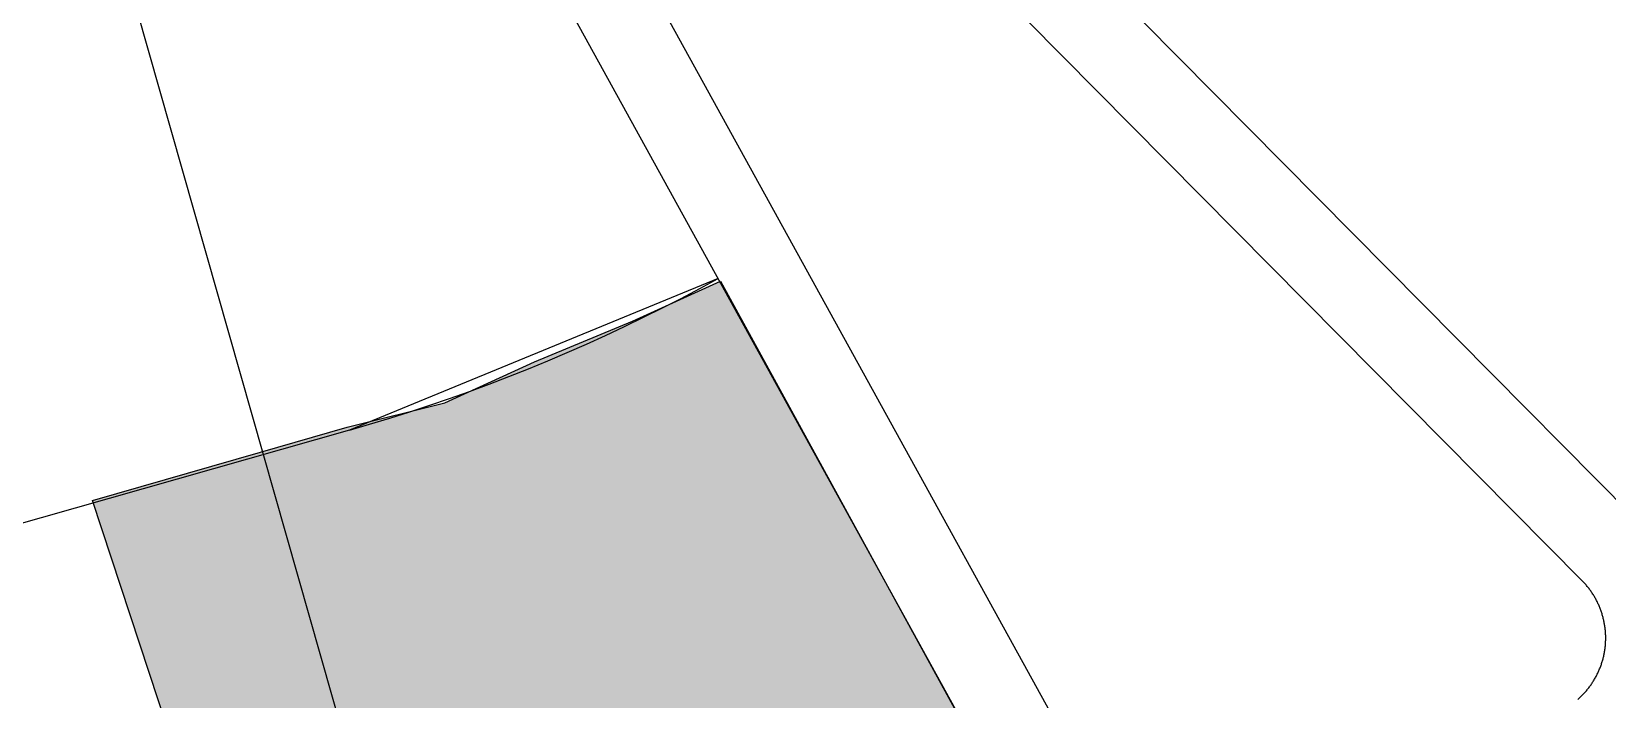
# Model space of a CAD drawing. Header units: metres. Extents: x 680594 to 684853, y 828874 to 830078.
# Drawn here: x 682171.6 to 682229.6, y 829516.4 to 829541 of the extents above; entities that cross this region are included whole.
import ezdxf

# ---------------------------------------------------------------- set-up
doc = ezdxf.new("R2010")
doc.units = ezdxf.units.M
doc.layers.add('PLOT_LINES', color=7, linetype='Continuous')
doc.layers.add('SELECTED_PLOTS', color=3, linetype='Continuous')

msp = doc.modelspace()

# ---------------------------------------------------------------- hatches: boundary and pattern name
at = {"layer": 'SELECTED_PLOTS'}
h = msp.add_hatch(color=3, dxfattribs=at)
h.dxf.hatch_style = 1
h.paths.add_polyline_path([(682191.9, 829496.4), (682183.565, 829494.108), (682173.823, 829523.704), (682180.012, 829525.483), (682183.2, 829526.4), (682186.8, 829527.3), (682190.1, 829528.8), (682193.7, 829530.3), (682196.946, 829531.775), (682211.7, 829504.8), (682206.9, 829502.1), (682202.1, 829500), (682197, 829498.2)])

# ---------------------------------------------------------------- linework, layer by layer
at = {"layer": 'PLOT_LINES'}
for points in [[(682233.039, 829520.584), (682189.421, 829564.647)], [(682233.039, 829520.584), (682189.421, 829564.647)], [(682233.039, 829520.584), (682189.421, 829564.647)], [(682233.039, 829520.584), (682189.421, 829564.647)], [(682228.66, 829520.744), (682187.832, 829561.989)], [(682228.66, 829520.744), (682187.832, 829561.989)], [(682228.66, 829520.744), (682187.832, 829561.989)], [(682228.66, 829520.744), (682187.832, 829561.989)], [(682212.9, 829508.964), (682184.904, 829559.8)], [(682212.9, 829508.964), (682184.904, 829559.8)], [(682212.9, 829508.964), (682184.904, 829559.8)], [(682212.9, 829508.964), (682184.904, 829559.8)], [(682211.813, 829504.719), (682181.904, 829559.028)], [(682211.813, 829504.719), (682181.904, 829559.028)], [(682211.813, 829504.719), (682181.904, 829559.028)], [(682211.813, 829504.719), (682181.904, 829559.028)], [(682188.597, 829495.572), (682171.641, 829555.208)], [(682188.597, 829495.572), (682171.641, 829555.208)], [(682188.597, 829495.572), (682171.641, 829555.208)], [(682188.597, 829495.572), (682171.641, 829555.208)], [(682196.859, 829531.874), (682183.279, 829526.288), (682159.326, 829519.477), (682085.103, 829549.766)], [(682196.859, 829531.874), (682183.279, 829526.288), (682159.326, 829519.477), (682085.103, 829549.766)], [(682196.859, 829531.874), (682183.279, 829526.288), (682159.326, 829519.477), (682085.103, 829549.766)], [(682196.859, 829531.874), (682183.279, 829526.288), (682159.326, 829519.477), (682085.103, 829549.766)], [(682183.279, 829526.288), (682184.023, 829526.505), (682184.764, 829526.73), (682185.502, 829526.964), (682186.238, 829527.206), (682186.97, 829527.458), (682187.7, 829527.718), (682188.426, 829527.987), (682189.149, 829528.264), (682189.869, 829528.55), (682190.585, 829528.845), (682191.298, 829529.148), (682192.007, 829529.459), (682192.712, 829529.779), (682193.413, 829530.108), (682194.111, 829530.444), (682194.804, 829530.789), (682195.493, 829531.143), (682196.178, 829531.504), (682196.859, 829531.874)], [(682183.279, 829526.288), (682184.023, 829526.505), (682184.764, 829526.73), (682185.502, 829526.964), (682186.238, 829527.206), (682186.97, 829527.458), (682187.7, 829527.718), (682188.426, 829527.987), (682189.149, 829528.264), (682189.869, 829528.55), (682190.585, 829528.845), (682191.298, 829529.148), (682192.007, 829529.459), (682192.712, 829529.779), (682193.413, 829530.108), (682194.111, 829530.444), (682194.804, 829530.789), (682195.493, 829531.143), (682196.178, 829531.504), (682196.859, 829531.874)], [(682183.279, 829526.288), (682184.023, 829526.505), (682184.764, 829526.73), (682185.502, 829526.964), (682186.238, 829527.206), (682186.97, 829527.458), (682187.7, 829527.718), (682188.426, 829527.987), (682189.149, 829528.264), (682189.869, 829528.55), (682190.585, 829528.845), (682191.298, 829529.148), (682192.007, 829529.459), (682192.712, 829529.779), (682193.413, 829530.108), (682194.111, 829530.444), (682194.804, 829530.789), (682195.493, 829531.143), (682196.178, 829531.504), (682196.859, 829531.874)], [(682183.279, 829526.288), (682184.023, 829526.505), (682184.764, 829526.73), (682185.502, 829526.964), (682186.238, 829527.206), (682186.97, 829527.458), (682187.7, 829527.718), (682188.426, 829527.987), (682189.149, 829528.264), (682189.869, 829528.55), (682190.585, 829528.845), (682191.298, 829529.148), (682192.007, 829529.459), (682192.712, 829529.779), (682193.413, 829530.108), (682194.111, 829530.444), (682194.804, 829530.789), (682195.493, 829531.143), (682196.178, 829531.504), (682196.859, 829531.874)], [(682183.279, 829526.288), (682159.326, 829519.477)], [(682183.279, 829526.288), (682159.326, 829519.477)], [(682183.279, 829526.288), (682159.326, 829519.477)], [(682183.279, 829526.288), (682159.326, 829519.477)], [(682228.497, 829516.369), (682228.523, 829516.392), (682228.549, 829516.416), (682228.575, 829516.44), (682228.6, 829516.464), (682228.626, 829516.488), (682228.65, 829516.513), (682228.675, 829516.538), (682228.699, 829516.563), (682228.723, 829516.588), (682228.747, 829516.614), (682228.771, 829516.64), (682228.794, 829516.667), (682228.817, 829516.693), (682228.839, 829516.72), (682228.861, 829516.747), (682228.883, 829516.775), (682228.905, 829516.802), (682228.926, 829516.83), (682228.947, 829516.858), (682228.967, 829516.887), (682228.988, 829516.915), (682229.007, 829516.944), (682229.027, 829516.973), (682229.046, 829517.002), (682229.065, 829517.032), (682229.084, 829517.062), (682229.102, 829517.092), (682229.12, 829517.122), (682229.137, 829517.152), (682229.154, 829517.183), (682229.171, 829517.213), (682229.187, 829517.244), (682229.203, 829517.276), (682229.219, 829517.307), (682229.234, 829517.338), (682229.249, 829517.37), (682229.264, 829517.402), (682229.278, 829517.434), (682229.292, 829517.466), (682229.305, 829517.499), (682229.318, 829517.531), (682229.331, 829517.564), (682229.343, 829517.597), (682229.355, 829517.63), (682229.367, 829517.663), (682229.378, 829517.696), (682229.389, 829517.729), (682229.399, 829517.763), (682229.409, 829517.796), (682229.419, 829517.83), (682229.428, 829517.864), (682229.437, 829517.898), (682229.445, 829517.932), (682229.453, 829517.966), (682229.461, 829518), (682229.468, 829518.034), (682229.475, 829518.069), (682229.481, 829518.103), (682229.487, 829518.138), (682229.493, 829518.172), (682229.498, 829518.207), (682229.503, 829518.242), (682229.507, 829518.277), (682229.511, 829518.311), (682229.514, 829518.346), (682229.518, 829518.381), (682229.52, 829518.416), (682229.523, 829518.451), (682229.525, 829518.486), (682229.526, 829518.521), (682229.527, 829518.556), (682229.528, 829518.591), (682229.528, 829518.626), (682229.528, 829518.661), (682229.528, 829518.696), (682229.527, 829518.731), (682229.525, 829518.766), (682229.523, 829518.801), (682229.521, 829518.836), (682229.519, 829518.871), (682229.516, 829518.906), (682229.512, 829518.941), (682229.509, 829518.976), (682229.504, 829519.011), (682229.5, 829519.045), (682229.495, 829519.08), (682229.489, 829519.115), (682229.483, 829519.149), (682229.477, 829519.184), (682229.471, 829519.218), (682229.464, 829519.252), (682229.456, 829519.287), (682229.448, 829519.321), (682229.44, 829519.355), (682229.431, 829519.389), (682229.422, 829519.423), (682229.413, 829519.456), (682229.403, 829519.49), (682229.393, 829519.524), (682229.382, 829519.557), (682229.371, 829519.59), (682229.36, 829519.623), (682229.348, 829519.656), (682229.336, 829519.689), (682229.324, 829519.722), (682229.311, 829519.755), (682229.297, 829519.787), (682229.284, 829519.819), (682229.27, 829519.851), (682229.255, 829519.883), (682229.24, 829519.915), (682229.225, 829519.947), (682229.21, 829519.978), (682229.194, 829520.009), (682229.178, 829520.04), (682229.161, 829520.071), (682229.144, 829520.102), (682229.127, 829520.132), (682229.109, 829520.163), (682229.091, 829520.193), (682229.073, 829520.223), (682229.054, 829520.252), (682229.035, 829520.282), (682229.015, 829520.311), (682228.996, 829520.34), (682228.975, 829520.368), (682228.955, 829520.397), (682228.934, 829520.425), (682228.913, 829520.453), (682228.892, 829520.481), (682228.87, 829520.508), (682228.848, 829520.535), (682228.826, 829520.562), (682228.803, 829520.589), (682228.78, 829520.616), (682228.756, 829520.642), (682228.733, 829520.668), (682228.709, 829520.693), (682228.685, 829520.719), (682228.66, 829520.744)], [(682228.497, 829516.369), (682228.523, 829516.392), (682228.549, 829516.416), (682228.575, 829516.44), (682228.6, 829516.464), (682228.626, 829516.488), (682228.65, 829516.513), (682228.675, 829516.538), (682228.699, 829516.563), (682228.723, 829516.588), (682228.747, 829516.614), (682228.771, 829516.64), (682228.794, 829516.667), (682228.817, 829516.693), (682228.839, 829516.72), (682228.861, 829516.747), (682228.883, 829516.775), (682228.905, 829516.802), (682228.926, 829516.83), (682228.947, 829516.858), (682228.967, 829516.887), (682228.988, 829516.915), (682229.007, 829516.944), (682229.027, 829516.973), (682229.046, 829517.002), (682229.065, 829517.032), (682229.084, 829517.062), (682229.102, 829517.092), (682229.12, 829517.122), (682229.137, 829517.152), (682229.154, 829517.183), (682229.171, 829517.213), (682229.187, 829517.244), (682229.203, 829517.276), (682229.219, 829517.307), (682229.234, 829517.338), (682229.249, 829517.37), (682229.264, 829517.402), (682229.278, 829517.434), (682229.292, 829517.466), (682229.305, 829517.499), (682229.318, 829517.531), (682229.331, 829517.564), (682229.343, 829517.597), (682229.355, 829517.63), (682229.367, 829517.663), (682229.378, 829517.696), (682229.389, 829517.729), (682229.399, 829517.763), (682229.409, 829517.796), (682229.419, 829517.83), (682229.428, 829517.864), (682229.437, 829517.898), (682229.445, 829517.932), (682229.453, 829517.966), (682229.461, 829518), (682229.468, 829518.034), (682229.475, 829518.069), (682229.481, 829518.103), (682229.487, 829518.138), (682229.493, 829518.172), (682229.498, 829518.207), (682229.503, 829518.242), (682229.507, 829518.277), (682229.511, 829518.311), (682229.514, 829518.346), (682229.518, 829518.381), (682229.52, 829518.416), (682229.523, 829518.451), (682229.525, 829518.486), (682229.526, 829518.521), (682229.527, 829518.556), (682229.528, 829518.591), (682229.528, 829518.626), (682229.528, 829518.661), (682229.528, 829518.696), (682229.527, 829518.731), (682229.525, 829518.766), (682229.523, 829518.801), (682229.521, 829518.836), (682229.519, 829518.871), (682229.516, 829518.906), (682229.512, 829518.941), (682229.509, 829518.976), (682229.504, 829519.011), (682229.5, 829519.045), (682229.495, 829519.08), (682229.489, 829519.115), (682229.483, 829519.149), (682229.477, 829519.184), (682229.471, 829519.218), (682229.464, 829519.252), (682229.456, 829519.287), (682229.448, 829519.321), (682229.44, 829519.355), (682229.431, 829519.389), (682229.422, 829519.423), (682229.413, 829519.456), (682229.403, 829519.49), (682229.393, 829519.524), (682229.382, 829519.557), (682229.371, 829519.59), (682229.36, 829519.623), (682229.348, 829519.656), (682229.336, 829519.689), (682229.324, 829519.722), (682229.311, 829519.755), (682229.297, 829519.787), (682229.284, 829519.819), (682229.27, 829519.851), (682229.255, 829519.883), (682229.24, 829519.915), (682229.225, 829519.947), (682229.21, 829519.978), (682229.194, 829520.009), (682229.178, 829520.04), (682229.161, 829520.071), (682229.144, 829520.102), (682229.127, 829520.132), (682229.109, 829520.163), (682229.091, 829520.193), (682229.073, 829520.223), (682229.054, 829520.252), (682229.035, 829520.282), (682229.015, 829520.311), (682228.996, 829520.34), (682228.975, 829520.368), (682228.955, 829520.397), (682228.934, 829520.425), (682228.913, 829520.453), (682228.892, 829520.481), (682228.87, 829520.508), (682228.848, 829520.535), (682228.826, 829520.562), (682228.803, 829520.589), (682228.78, 829520.616), (682228.756, 829520.642), (682228.733, 829520.668), (682228.709, 829520.693), (682228.685, 829520.719), (682228.66, 829520.744)], [(682228.497, 829516.369), (682228.523, 829516.392), (682228.549, 829516.416), (682228.575, 829516.44), (682228.6, 829516.464), (682228.626, 829516.488), (682228.65, 829516.513), (682228.675, 829516.538), (682228.699, 829516.563), (682228.723, 829516.588), (682228.747, 829516.614), (682228.771, 829516.64), (682228.794, 829516.667), (682228.817, 829516.693), (682228.839, 829516.72), (682228.861, 829516.747), (682228.883, 829516.775), (682228.905, 829516.802), (682228.926, 829516.83), (682228.947, 829516.858), (682228.967, 829516.887), (682228.988, 829516.915), (682229.007, 829516.944), (682229.027, 829516.973), (682229.046, 829517.002), (682229.065, 829517.032), (682229.084, 829517.062), (682229.102, 829517.092), (682229.12, 829517.122), (682229.137, 829517.152), (682229.154, 829517.183), (682229.171, 829517.213), (682229.187, 829517.244), (682229.203, 829517.276), (682229.219, 829517.307), (682229.234, 829517.338), (682229.249, 829517.37), (682229.264, 829517.402), (682229.278, 829517.434), (682229.292, 829517.466), (682229.305, 829517.499), (682229.318, 829517.531), (682229.331, 829517.564), (682229.343, 829517.597), (682229.355, 829517.63), (682229.367, 829517.663), (682229.378, 829517.696), (682229.389, 829517.729), (682229.399, 829517.763), (682229.409, 829517.796), (682229.419, 829517.83), (682229.428, 829517.864), (682229.437, 829517.898), (682229.445, 829517.932), (682229.453, 829517.966), (682229.461, 829518), (682229.468, 829518.034), (682229.475, 829518.069), (682229.481, 829518.103), (682229.487, 829518.138), (682229.493, 829518.172), (682229.498, 829518.207), (682229.503, 829518.242), (682229.507, 829518.277), (682229.511, 829518.311), (682229.514, 829518.346), (682229.518, 829518.381), (682229.52, 829518.416), (682229.523, 829518.451), (682229.525, 829518.486), (682229.526, 829518.521), (682229.527, 829518.556), (682229.528, 829518.591), (682229.528, 829518.626), (682229.528, 829518.661), (682229.528, 829518.696), (682229.527, 829518.731), (682229.525, 829518.766), (682229.523, 829518.801), (682229.521, 829518.836), (682229.519, 829518.871), (682229.516, 829518.906), (682229.512, 829518.941), (682229.509, 829518.976), (682229.504, 829519.011), (682229.5, 829519.045), (682229.495, 829519.08), (682229.489, 829519.115), (682229.483, 829519.149), (682229.477, 829519.184), (682229.471, 829519.218), (682229.464, 829519.252), (682229.456, 829519.287), (682229.448, 829519.321), (682229.44, 829519.355), (682229.431, 829519.389), (682229.422, 829519.423), (682229.413, 829519.456), (682229.403, 829519.49), (682229.393, 829519.524), (682229.382, 829519.557), (682229.371, 829519.59), (682229.36, 829519.623), (682229.348, 829519.656), (682229.336, 829519.689), (682229.324, 829519.722), (682229.311, 829519.755), (682229.297, 829519.787), (682229.284, 829519.819), (682229.27, 829519.851), (682229.255, 829519.883), (682229.24, 829519.915), (682229.225, 829519.947), (682229.21, 829519.978), (682229.194, 829520.009), (682229.178, 829520.04), (682229.161, 829520.071), (682229.144, 829520.102), (682229.127, 829520.132), (682229.109, 829520.163), (682229.091, 829520.193), (682229.073, 829520.223), (682229.054, 829520.252), (682229.035, 829520.282), (682229.015, 829520.311), (682228.996, 829520.34), (682228.975, 829520.368), (682228.955, 829520.397), (682228.934, 829520.425), (682228.913, 829520.453), (682228.892, 829520.481), (682228.87, 829520.508), (682228.848, 829520.535), (682228.826, 829520.562), (682228.803, 829520.589), (682228.78, 829520.616), (682228.756, 829520.642), (682228.733, 829520.668), (682228.709, 829520.693), (682228.685, 829520.719), (682228.66, 829520.744)], [(682228.497, 829516.369), (682228.523, 829516.392), (682228.549, 829516.416), (682228.575, 829516.44), (682228.6, 829516.464), (682228.626, 829516.488), (682228.65, 829516.513), (682228.675, 829516.538), (682228.699, 829516.563), (682228.723, 829516.588), (682228.747, 829516.614), (682228.771, 829516.64), (682228.794, 829516.667), (682228.817, 829516.693), (682228.839, 829516.72), (682228.861, 829516.747), (682228.883, 829516.775), (682228.905, 829516.802), (682228.926, 829516.83), (682228.947, 829516.858), (682228.967, 829516.887), (682228.988, 829516.915), (682229.007, 829516.944), (682229.027, 829516.973), (682229.046, 829517.002), (682229.065, 829517.032), (682229.084, 829517.062), (682229.102, 829517.092), (682229.12, 829517.122), (682229.137, 829517.152), (682229.154, 829517.183), (682229.171, 829517.213), (682229.187, 829517.244), (682229.203, 829517.276), (682229.219, 829517.307), (682229.234, 829517.338), (682229.249, 829517.37), (682229.264, 829517.402), (682229.278, 829517.434), (682229.292, 829517.466), (682229.305, 829517.499), (682229.318, 829517.531), (682229.331, 829517.564), (682229.343, 829517.597), (682229.355, 829517.63), (682229.367, 829517.663), (682229.378, 829517.696), (682229.389, 829517.729), (682229.399, 829517.763), (682229.409, 829517.796), (682229.419, 829517.83), (682229.428, 829517.864), (682229.437, 829517.898), (682229.445, 829517.932), (682229.453, 829517.966), (682229.461, 829518), (682229.468, 829518.034), (682229.475, 829518.069), (682229.481, 829518.103), (682229.487, 829518.138), (682229.493, 829518.172), (682229.498, 829518.207), (682229.503, 829518.242), (682229.507, 829518.277), (682229.511, 829518.311), (682229.514, 829518.346), (682229.518, 829518.381), (682229.52, 829518.416), (682229.523, 829518.451), (682229.525, 829518.486), (682229.526, 829518.521), (682229.527, 829518.556), (682229.528, 829518.591), (682229.528, 829518.626), (682229.528, 829518.661), (682229.528, 829518.696), (682229.527, 829518.731), (682229.525, 829518.766), (682229.523, 829518.801), (682229.521, 829518.836), (682229.519, 829518.871), (682229.516, 829518.906), (682229.512, 829518.941), (682229.509, 829518.976), (682229.504, 829519.011), (682229.5, 829519.045), (682229.495, 829519.08), (682229.489, 829519.115), (682229.483, 829519.149), (682229.477, 829519.184), (682229.471, 829519.218), (682229.464, 829519.252), (682229.456, 829519.287), (682229.448, 829519.321), (682229.44, 829519.355), (682229.431, 829519.389), (682229.422, 829519.423), (682229.413, 829519.456), (682229.403, 829519.49), (682229.393, 829519.524), (682229.382, 829519.557), (682229.371, 829519.59), (682229.36, 829519.623), (682229.348, 829519.656), (682229.336, 829519.689), (682229.324, 829519.722), (682229.311, 829519.755), (682229.297, 829519.787), (682229.284, 829519.819), (682229.27, 829519.851), (682229.255, 829519.883), (682229.24, 829519.915), (682229.225, 829519.947), (682229.21, 829519.978), (682229.194, 829520.009), (682229.178, 829520.04), (682229.161, 829520.071), (682229.144, 829520.102), (682229.127, 829520.132), (682229.109, 829520.163), (682229.091, 829520.193), (682229.073, 829520.223), (682229.054, 829520.252), (682229.035, 829520.282), (682229.015, 829520.311), (682228.996, 829520.34), (682228.975, 829520.368), (682228.955, 829520.397), (682228.934, 829520.425), (682228.913, 829520.453), (682228.892, 829520.481), (682228.87, 829520.508), (682228.848, 829520.535), (682228.826, 829520.562), (682228.803, 829520.589), (682228.78, 829520.616), (682228.756, 829520.642), (682228.733, 829520.668), (682228.709, 829520.693), (682228.685, 829520.719), (682228.66, 829520.744)]]:
    msp.add_lwpolyline(points, dxfattribs=at)
at = {"layer": 'SELECTED_PLOTS', "color": 7}
msp.add_lwpolyline([(682191.9, 829496.4), (682183.565, 829494.108), (682173.823, 829523.704), (682180.012, 829525.483), (682183.2, 829526.4), (682186.8, 829527.3), (682190.1, 829528.8), (682193.7, 829530.3), (682196.946, 829531.775), (682211.7, 829504.8), (682206.9, 829502.1), (682202.1, 829500), (682197, 829498.2)], close=True, dxfattribs=at)

doc.saveas('drawing.dxf')
